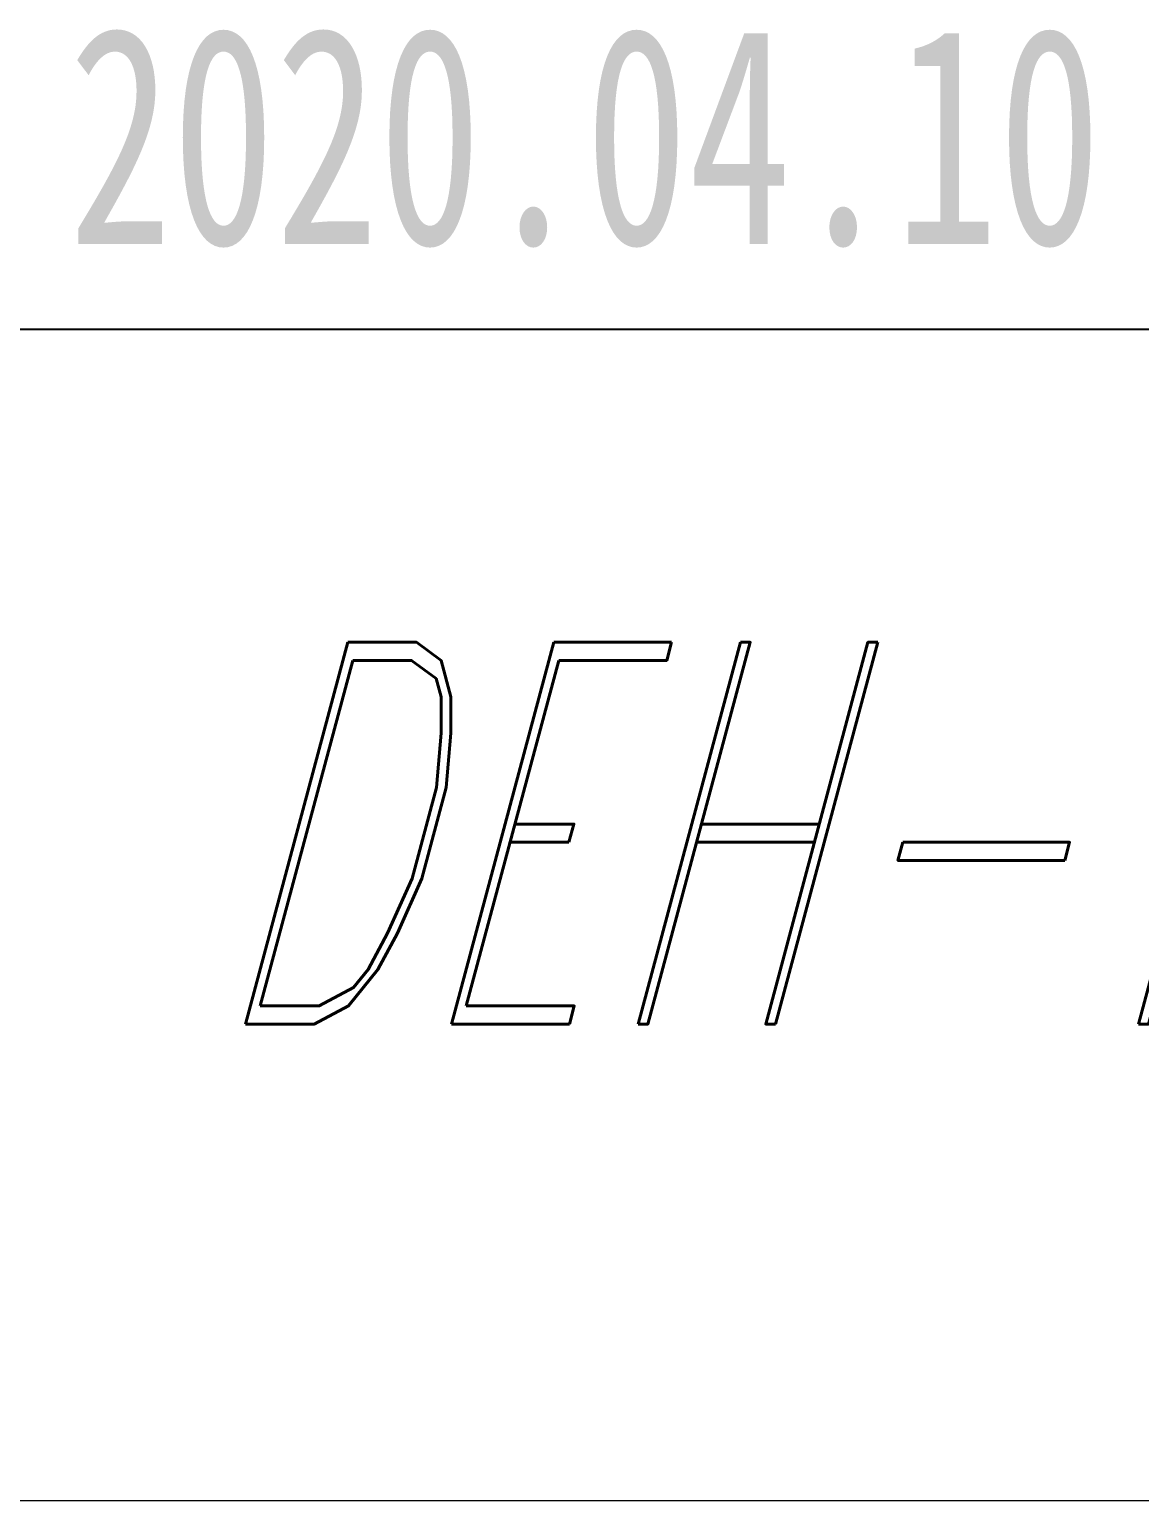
# Model space of a CAD drawing. Header units: millimetres. Extents: x -50043 to 104182, y -50696 to 36662.
# Drawn here: x -45664.29 to -45651.5, y 35772.42 to 35789.37 of the extents above; entities that cross this region are included whole.
import ezdxf
from ezdxf.enums import TextEntityAlignment as Align

# ---------------------------------------------------------------- set-up
doc = ezdxf.new("R2010")
doc.units = ezdxf.units.MM
doc.header["$LTSCALE"] = 0.5
doc.layers.add('图\\M+19E79\\M+195B6\\M+18E9A', color=7, linetype='Continuous')
doc.layers.add('图框', color=7, linetype='Continuous', lineweight=18)
doc.layers.add('打印-禁用', color=7, linetype='Continuous', lineweight=15, plot=False)
doc.styles.add('国标', font='simfang.ttf', dxfattribs={"width": 0.8})
doc.styles.add('标题\\M+18E9A', font='romand.shx', dxfattribs={"oblique": 10, "bigfont": 'bigfont.shx'})

# ---------------------------------------------------------------- blocks, each defined once
blk = doc.blocks.new('GZDEH零件A4图框V01版')
at = {"layer": '图\\M+19E79\\M+195B6\\M+18E9A', "linetype": 'Continuous'}
blk.add_line((25, 13.5), (205, 13.5), dxfattribs=at)
at = {"layer": '打印-禁用', "linetype": 'Continuous'}
blk.add_line((0, 0), (210, 0), dxfattribs=at)
at = {"layer": '图\\M+19E79\\M+195B6\\M+18E9A', "color": 7, "style": '标题\\M+18E9A', "oblique": 15, "width": 0.6}
blk.add_text('DEH-TECH', height=4.4, dxfattribs=at).set_placement((86.78, 7.692), align=Align.MIDDLE)
blk = doc.blocks.new('DEH A4')
at = {"layer": '图框'}
blk.add_blockref('GZDEH零件A4图框V01版', (0, 0), dxfattribs=at)

msp = doc.modelspace()

# ---------------------------------------------------------------- block references
at = {"layer": '图框'}
msp.add_blockref('DEH A4', (-45739.646, 35772.417), dxfattribs=at)

# ---------------------------------------------------------------- texts
at = {"layer": '图\\M+19E79\\M+195B6\\M+18E9A', "color": 3, "style": '国标', "width": 0.7}
msp.add_text('2020.04.10', height=2.5, dxfattribs=at).set_placement((-45663.843, 35786.897))

doc.saveas('drawing.dxf')
